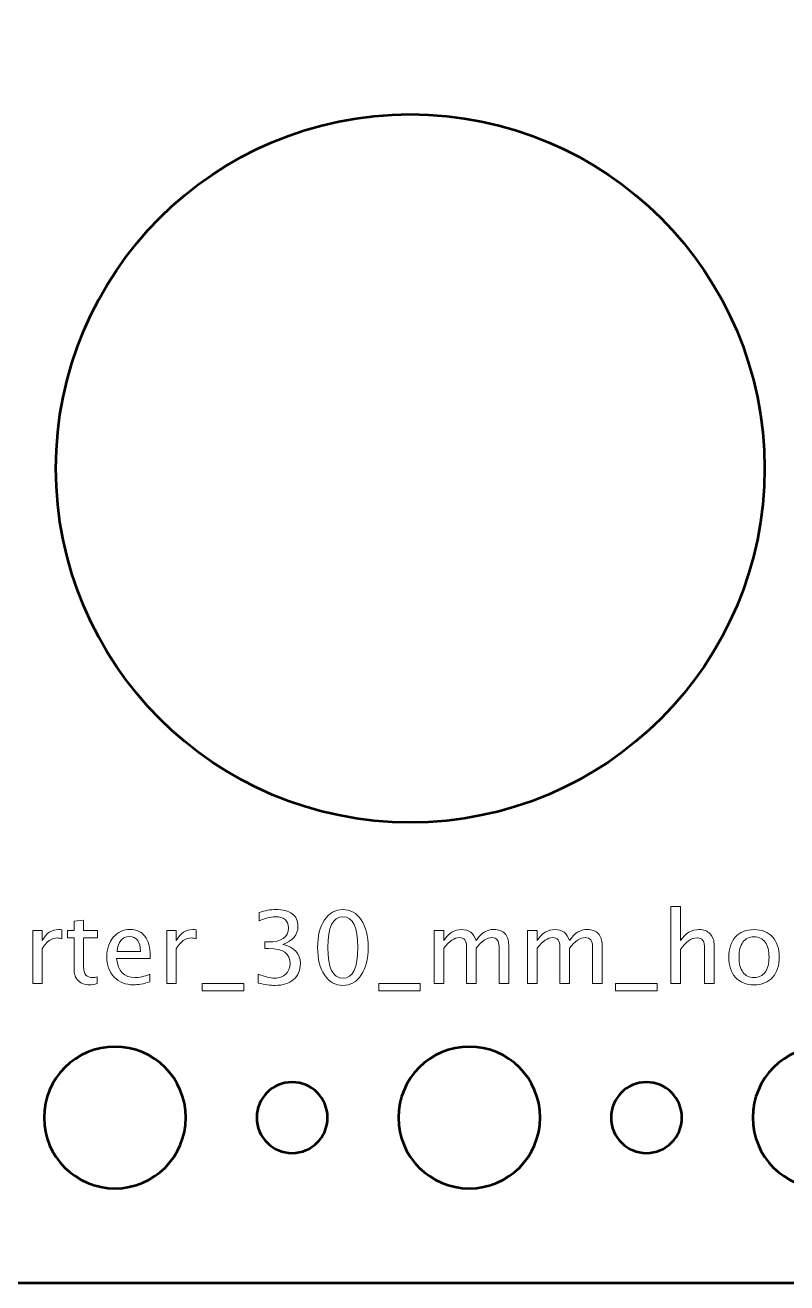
# Model space of a CAD drawing. Header units: centimetres. Extents: x -31.4 to 31.4, y -20.9 to 20.9.
# Drawn here: x 22.87 to 26.09, y -20.95 to -15.62 of the extents above; entities that cross this region are included whole.
import ezdxf

# ---------------------------------------------------------------- set-up
doc = ezdxf.new("R2010")
doc.units = ezdxf.units.CM
doc.header["$MEASUREMENT"] = 0
doc.layers.add('Layer 1', color=7, linetype='Continuous')

msp = doc.modelspace()

# ---------------------------------------------------------------- linework, layer by layer
at = {"layer": 'Layer 1', "lineweight": 53}
msp.add_ellipse((24.50004, -17.50004), major_axis=(0, 1.50004), ratio=1, dxfattribs=at)
for points, knots in [([(10.55, -20.45), (10.55, -20.45), (10.55, -0.55), (10.55, -0.55), (10.55, -0.55), (10.55, -0.27386), (10.77386, -0.05), (11.05, -0.05), (11.05, -0.05), (11.05, -0.05), (30.95, -0.05), (30.95, -0.05), (30.95, -0.05), (31.22614, -0.05), (31.45, -0.27386), (31.45, -0.55), (31.45, -0.55), (31.45, -0.55), (31.45, -20.45), (31.45, -20.45), (31.45, -20.45), (31.45, -20.72614), (31.22614, -20.95), (30.95, -20.95), (30.95, -20.95), (30.95, -20.95), (11.05, -20.95), (11.05, -20.95), (11.05, -20.95), (10.77386, -20.95), (10.55, -20.72614), (10.55, -20.45)], [0, 0, 0, 0, 0.1111111, 0.1111111, 0.1111111, 0.1111111, 0.2222222, 0.2222222, 0.2222222, 0.2222222, 0.3333333, 0.3333333, 0.3333333, 0.3333333, 0.4444444, 0.4444444, 0.4444444, 0.4444444, 0.5555556, 0.5555556, 0.5555556, 0.5555556, 0.6666667, 0.6666667, 0.6666667, 0.6666667, 0.7777778, 0.7777778, 0.7777778, 0.7777778, 1, 1, 1, 1]), ([(22.95, -20.25), (22.95, -20.08431), (23.08431, -19.95), (23.25, -19.95), (23.25, -19.95), (23.41569, -19.95), (23.55, -20.08431), (23.55, -20.25), (23.55, -20.25), (23.55, -20.41569), (23.41569, -20.55), (23.25, -20.55), (23.25, -20.55), (23.08431, -20.55), (22.95, -20.41569), (22.95, -20.25)], [0, 0, 0, 0, 0.2, 0.2, 0.2, 0.2, 0.4, 0.4, 0.4, 0.4, 0.6, 0.6, 0.6, 0.6, 1, 1, 1, 1]), ([(24.45, -20.25), (24.45, -20.08431), (24.58431, -19.95), (24.75, -19.95), (24.75, -19.95), (24.91569, -19.95), (25.05, -20.08431), (25.05, -20.25), (25.05, -20.25), (25.05, -20.41569), (24.91569, -20.55), (24.75, -20.55), (24.75, -20.55), (24.58431, -20.55), (24.45, -20.41569), (24.45, -20.25)], [0, 0, 0, 0, 0.2, 0.2, 0.2, 0.2, 0.4, 0.4, 0.4, 0.4, 0.6, 0.6, 0.6, 0.6, 1, 1, 1, 1]), ([(25.95, -20.25), (25.95, -20.08431), (26.08431, -19.95), (26.25, -19.95), (26.25, -19.95), (26.41569, -19.95), (26.55, -20.08431), (26.55, -20.25), (26.55, -20.25), (26.55, -20.41569), (26.41569, -20.55), (26.25, -20.55), (26.25, -20.55), (26.08431, -20.55), (25.95, -20.41569), (25.95, -20.25)], [0, 0, 0, 0, 0.2, 0.2, 0.2, 0.2, 0.4, 0.4, 0.4, 0.4, 0.6, 0.6, 0.6, 0.6, 1, 1, 1, 1]), ([(23.85, -20.25), (23.85, -20.16716), (23.91716, -20.1), (24, -20.1), (24, -20.1), (24.08284, -20.1), (24.15, -20.16716), (24.15, -20.25), (24.15, -20.25), (24.15, -20.33284), (24.08284, -20.4), (24, -20.4), (24, -20.4), (23.91716, -20.4), (23.85, -20.33284), (23.85, -20.25)], [0, 0, 0, 0, 0.2, 0.2, 0.2, 0.2, 0.4, 0.4, 0.4, 0.4, 0.6, 0.6, 0.6, 0.6, 1, 1, 1, 1]), ([(25.35, -20.25), (25.35, -20.16716), (25.41716, -20.1), (25.5, -20.1), (25.5, -20.1), (25.58284, -20.1), (25.65, -20.16716), (25.65, -20.25), (25.65, -20.25), (25.65, -20.33284), (25.58284, -20.4), (25.5, -20.4), (25.5, -20.4), (25.41716, -20.4), (25.35, -20.33284), (25.35, -20.25)], [0, 0, 0, 0, 0.2, 0.2, 0.2, 0.2, 0.4, 0.4, 0.4, 0.4, 0.6, 0.6, 0.6, 0.6, 1, 1, 1, 1])]:
    msp.add_open_spline(points, degree=3, knots=knots, dxfattribs=at)
at = {"layer": 'Layer 1', "color": 5, "lineweight": 9}
for points, knots in [([(23.85653, -19.6804), (23.85653, -19.6804), (23.85653, -19.6423), (23.85653, -19.6423), (23.85653, -19.6423), (23.8856, -19.65387), (23.90839, -19.65966), (23.92511, -19.65966), (23.92511, -19.65966), (23.94479, -19.65966), (23.96067, -19.65402), (23.97287, -19.64266), (23.97287, -19.64266), (23.98508, -19.6313), (23.99115, -19.61648), (23.99115, -19.59828), (23.99115, -19.59828), (23.99115, -19.5551), (23.96109, -19.53351), (23.90098, -19.53351), (23.90098, -19.53351), (23.90098, -19.53351), (23.88489, -19.53351), (23.88489, -19.53351), (23.88489, -19.53351), (23.88489, -19.53351), (23.88489, -19.5062), (23.88489, -19.5062), (23.88489, -19.5062), (23.88489, -19.5062), (23.89914, -19.50599), (23.89914, -19.50599), (23.89914, -19.50599), (23.95566, -19.50599), (23.98395, -19.48609), (23.98395, -19.44623), (23.98395, -19.44623), (23.98395, -19.41498), (23.96518, -19.39931), (23.92772, -19.39931), (23.92772, -19.39931), (23.90761, -19.39931), (23.88532, -19.4051), (23.86076, -19.41667), (23.86076, -19.41667), (23.86076, -19.41667), (23.86076, -19.38111), (23.86076, -19.38111), (23.86076, -19.38111), (23.88482, -19.37292), (23.90803, -19.36883), (23.93033, -19.36883), (23.93033, -19.36883), (23.96067, -19.36883), (23.98402, -19.3749), (24.00025, -19.38704), (24.00025, -19.38704), (24.01648, -19.3991), (24.02459, -19.41667), (24.02459, -19.43967), (24.02459, -19.43967), (24.02459, -19.47558), (24.00335, -19.50119), (23.96081, -19.51643), (23.96081, -19.51643), (24.01013, -19.52793), (24.03475, -19.55496), (24.03475, -19.59764), (24.03475, -19.59764), (24.03475, -19.62643), (24.02523, -19.64908), (24.00625, -19.66552), (24.00625, -19.66552), (23.98727, -19.68196), (23.96116, -19.69014), (23.928, -19.69014), (23.928, -19.69014), (23.90909, -19.69014), (23.88532, -19.68689), (23.85653, -19.6804)], [0, 0, 0, 0, 0.047619, 0.047619, 0.047619, 0.047619, 0.0952381, 0.0952381, 0.0952381, 0.0952381, 0.1428571, 0.1428571, 0.1428571, 0.1428571, 0.1904762, 0.1904762, 0.1904762, 0.1904762, 0.2380952, 0.2380952, 0.2380952, 0.2380952, 0.2857143, 0.2857143, 0.2857143, 0.2857143, 0.3333333, 0.3333333, 0.3333333, 0.3333333, 0.3809524, 0.3809524, 0.3809524, 0.3809524, 0.4285714, 0.4285714, 0.4285714, 0.4285714, 0.4761905, 0.4761905, 0.4761905, 0.4761905, 0.5238095, 0.5238095, 0.5238095, 0.5238095, 0.5714286, 0.5714286, 0.5714286, 0.5714286, 0.6190476, 0.6190476, 0.6190476, 0.6190476, 0.6666667, 0.6666667, 0.6666667, 0.6666667, 0.7142857, 0.7142857, 0.7142857, 0.7142857, 0.7619048, 0.7619048, 0.7619048, 0.7619048, 0.8095238, 0.8095238, 0.8095238, 0.8095238, 0.8571429, 0.8571429, 0.8571429, 0.8571429, 0.9047619, 0.9047619, 0.9047619, 0.9047619, 1, 1, 1, 1]), ([(24.21481, -19.69014), (24.18271, -19.69014), (24.15682, -19.67539), (24.1372, -19.64597), (24.1372, -19.64597), (24.11752, -19.61655), (24.10771, -19.57775), (24.10771, -19.52949), (24.10771, -19.52949), (24.10771, -19.48123), (24.11752, -19.44242), (24.1372, -19.413), (24.1372, -19.413), (24.15682, -19.38358), (24.18271, -19.36883), (24.21481, -19.36883), (24.21481, -19.36883), (24.24706, -19.36883), (24.27295, -19.38351), (24.29256, -19.41286), (24.29256, -19.41286), (24.31211, -19.44221), (24.32191, -19.48109), (24.32191, -19.52949), (24.32191, -19.52949), (24.32191, -19.57775), (24.31211, -19.61655), (24.29256, -19.64597), (24.29256, -19.64597), (24.27295, -19.67539), (24.24706, -19.69014), (24.21481, -19.69014)], [0, 0, 0, 0, 0.1111111, 0.1111111, 0.1111111, 0.1111111, 0.2222222, 0.2222222, 0.2222222, 0.2222222, 0.3333333, 0.3333333, 0.3333333, 0.3333333, 0.4444444, 0.4444444, 0.4444444, 0.4444444, 0.5555556, 0.5555556, 0.5555556, 0.5555556, 0.6666667, 0.6666667, 0.6666667, 0.6666667, 0.7777778, 0.7777778, 0.7777778, 0.7777778, 1, 1, 1, 1]), ([(25.60321, -19.68252), (25.60321, -19.68252), (25.60321, -19.35613), (25.60321, -19.35613), (25.60321, -19.35613), (25.60321, -19.35613), (25.64385, -19.35613), (25.64385, -19.35613), (25.64385, -19.35613), (25.64385, -19.35613), (25.64385, -19.50056), (25.64385, -19.50056), (25.64385, -19.50056), (25.66537, -19.46916), (25.69176, -19.4535), (25.72294, -19.4535), (25.72294, -19.4535), (25.74256, -19.4535), (25.75815, -19.45964), (25.76965, -19.47198), (25.76965, -19.47198), (25.78115, -19.48426), (25.78693, -19.50084), (25.78693, -19.52158), (25.78693, -19.52158), (25.78693, -19.52158), (25.78693, -19.68252), (25.78693, -19.68252), (25.78693, -19.68252), (25.78693, -19.68252), (25.7463, -19.68252), (25.7463, -19.68252), (25.7463, -19.68252), (25.7463, -19.68252), (25.7463, -19.53485), (25.7463, -19.53485), (25.7463, -19.53485), (25.7463, -19.5182), (25.74383, -19.50634), (25.73896, -19.49929), (25.73896, -19.49929), (25.73402, -19.49216), (25.7259, -19.48863), (25.71455, -19.48863), (25.71455, -19.48863), (25.68957, -19.48863), (25.666, -19.50493), (25.64385, -19.53753), (25.64385, -19.53753), (25.64385, -19.53753), (25.64385, -19.68252), (25.64385, -19.68252), (25.64385, -19.68252), (25.64385, -19.68252), (25.60321, -19.68252), (25.60321, -19.68252)], [0, 0, 0, 0, 0.0666667, 0.0666667, 0.0666667, 0.0666667, 0.1333333, 0.1333333, 0.1333333, 0.1333333, 0.2, 0.2, 0.2, 0.2, 0.2666667, 0.2666667, 0.2666667, 0.2666667, 0.3333333, 0.3333333, 0.3333333, 0.3333333, 0.4, 0.4, 0.4, 0.4, 0.4666667, 0.4666667, 0.4666667, 0.4666667, 0.5333333, 0.5333333, 0.5333333, 0.5333333, 0.6, 0.6, 0.6, 0.6, 0.6666667, 0.6666667, 0.6666667, 0.6666667, 0.7333333, 0.7333333, 0.7333333, 0.7333333, 0.8, 0.8, 0.8, 0.8, 0.8666667, 0.8666667, 0.8666667, 0.8666667, 1, 1, 1, 1]), ([(23.17524, -19.68245), (23.16268, -19.68591), (23.15174, -19.6876), (23.1425, -19.6876), (23.1425, -19.6876), (23.12176, -19.6876), (23.1056, -19.68167), (23.09403, -19.66982), (23.09403, -19.66982), (23.08239, -19.65797), (23.0766, -19.64153), (23.0766, -19.62043), (23.0766, -19.62043), (23.0766, -19.62043), (23.0766, -19.48863), (23.0766, -19.48863), (23.0766, -19.48863), (23.0766, -19.48863), (23.04852, -19.48863), (23.04852, -19.48863), (23.04852, -19.48863), (23.04852, -19.48863), (23.04852, -19.45816), (23.04852, -19.45816), (23.04852, -19.45816), (23.04852, -19.45816), (23.0766, -19.45816), (23.0766, -19.45816), (23.0766, -19.45816), (23.0766, -19.45816), (23.0766, -19.41759), (23.0766, -19.41759), (23.0766, -19.41759), (23.0766, -19.41759), (23.11724, -19.41371), (23.11724, -19.41371), (23.11724, -19.41371), (23.11724, -19.41371), (23.11724, -19.45816), (23.11724, -19.45816), (23.11724, -19.45816), (23.11724, -19.45816), (23.17609, -19.45816), (23.17609, -19.45816), (23.17609, -19.45816), (23.17609, -19.45816), (23.17609, -19.48863), (23.17609, -19.48863), (23.17609, -19.48863), (23.17609, -19.48863), (23.11724, -19.48863), (23.11724, -19.48863), (23.11724, -19.48863), (23.11724, -19.48863), (23.11724, -19.61309), (23.11724, -19.61309), (23.11724, -19.61309), (23.11724, -19.64244), (23.13001, -19.65712), (23.15548, -19.65712), (23.15548, -19.65712), (23.16092, -19.65712), (23.16748, -19.6562), (23.17524, -19.65444), (23.17524, -19.65444), (23.17524, -19.65444), (23.17524, -19.68245), (23.17524, -19.68245)], [0, 0, 0, 0, 0.0555556, 0.0555556, 0.0555556, 0.0555556, 0.1111111, 0.1111111, 0.1111111, 0.1111111, 0.1666667, 0.1666667, 0.1666667, 0.1666667, 0.2222222, 0.2222222, 0.2222222, 0.2222222, 0.2777778, 0.2777778, 0.2777778, 0.2777778, 0.3333333, 0.3333333, 0.3333333, 0.3333333, 0.3888889, 0.3888889, 0.3888889, 0.3888889, 0.4444444, 0.4444444, 0.4444444, 0.4444444, 0.5, 0.5, 0.5, 0.5, 0.5555556, 0.5555556, 0.5555556, 0.5555556, 0.6111111, 0.6111111, 0.6111111, 0.6111111, 0.6666667, 0.6666667, 0.6666667, 0.6666667, 0.7222222, 0.7222222, 0.7222222, 0.7222222, 0.7777778, 0.7777778, 0.7777778, 0.7777778, 0.8333333, 0.8333333, 0.8333333, 0.8333333, 0.8888889, 0.8888889, 0.8888889, 0.8888889, 1, 1, 1, 1]), ([(24.21474, -19.65966), (24.25715, -19.65966), (24.27831, -19.61627), (24.27831, -19.52949), (24.27831, -19.52949), (24.27831, -19.4427), (24.25715, -19.39931), (24.21474, -19.39931), (24.21474, -19.39931), (24.17248, -19.39931), (24.15131, -19.4427), (24.15131, -19.52949), (24.15131, -19.52949), (24.15131, -19.61627), (24.17248, -19.65966), (24.21474, -19.65966)], [0, 0, 0, 0, 0.2, 0.2, 0.2, 0.2, 0.4, 0.4, 0.4, 0.4, 0.6, 0.6, 0.6, 0.6, 1, 1, 1, 1]), ([(22.9017, -19.68252), (22.9017, -19.68252), (22.9017, -19.45816), (22.9017, -19.45816), (22.9017, -19.45816), (22.9017, -19.45816), (22.94234, -19.45816), (22.94234, -19.45816), (22.94234, -19.45816), (22.94234, -19.45816), (22.94234, -19.50056), (22.94234, -19.50056), (22.94234, -19.50056), (22.9585, -19.46916), (22.98192, -19.4535), (23.01268, -19.4535), (23.01268, -19.4535), (23.01685, -19.4535), (23.02122, -19.45385), (23.02574, -19.45456), (23.02574, -19.45456), (23.02574, -19.45456), (23.02574, -19.49259), (23.02574, -19.49259), (23.02574, -19.49259), (23.01868, -19.49026), (23.01247, -19.48906), (23.00711, -19.48906), (23.00711, -19.48906), (22.98129, -19.48906), (22.9597, -19.5043), (22.94234, -19.53485), (22.94234, -19.53485), (22.94234, -19.53485), (22.94234, -19.68252), (22.94234, -19.68252), (22.94234, -19.68252), (22.94234, -19.68252), (22.9017, -19.68252), (22.9017, -19.68252)], [0, 0, 0, 0, 0.0909091, 0.0909091, 0.0909091, 0.0909091, 0.1818182, 0.1818182, 0.1818182, 0.1818182, 0.2727273, 0.2727273, 0.2727273, 0.2727273, 0.3636364, 0.3636364, 0.3636364, 0.3636364, 0.4545455, 0.4545455, 0.4545455, 0.4545455, 0.5454545, 0.5454545, 0.5454545, 0.5454545, 0.6363636, 0.6363636, 0.6363636, 0.6363636, 0.7272727, 0.7272727, 0.7272727, 0.7272727, 0.8181818, 0.8181818, 0.8181818, 0.8181818, 1, 1, 1, 1]), ([(23.39792, -19.67532), (23.37061, -19.68351), (23.34726, -19.6876), (23.32778, -19.6876), (23.32778, -19.6876), (23.29455, -19.6876), (23.26753, -19.67659), (23.24672, -19.65465), (23.24672, -19.65465), (23.2259, -19.63271), (23.21546, -19.60427), (23.21546, -19.56928), (23.21546, -19.56928), (23.21546, -19.53534), (23.22463, -19.50747), (23.24305, -19.48567), (23.24305, -19.48567), (23.26146, -19.46394), (23.28503, -19.45308), (23.31374, -19.45308), (23.31374, -19.45308), (23.34091, -19.45308), (23.36193, -19.46274), (23.37675, -19.48207), (23.37675, -19.48207), (23.39157, -19.50141), (23.39897, -19.52878), (23.39897, -19.56427), (23.39897, -19.56427), (23.39897, -19.56427), (23.39876, -19.57669), (23.39876, -19.57669), (23.39876, -19.57669), (23.39876, -19.57669), (23.25695, -19.57669), (23.25695, -19.57669), (23.25695, -19.57669), (23.26287, -19.63031), (23.28905, -19.65712), (23.3354, -19.65712), (23.3354, -19.65712), (23.35241, -19.65712), (23.37322, -19.65232), (23.39792, -19.64273), (23.39792, -19.64273), (23.39792, -19.64273), (23.39792, -19.67532), (23.39792, -19.67532)], [0, 0, 0, 0, 0.0769231, 0.0769231, 0.0769231, 0.0769231, 0.1538462, 0.1538462, 0.1538462, 0.1538462, 0.2307692, 0.2307692, 0.2307692, 0.2307692, 0.3076923, 0.3076923, 0.3076923, 0.3076923, 0.3846154, 0.3846154, 0.3846154, 0.3846154, 0.4615385, 0.4615385, 0.4615385, 0.4615385, 0.5384615, 0.5384615, 0.5384615, 0.5384615, 0.6153846, 0.6153846, 0.6153846, 0.6153846, 0.6923077, 0.6923077, 0.6923077, 0.6923077, 0.7692308, 0.7692308, 0.7692308, 0.7692308, 0.8461538, 0.8461538, 0.8461538, 0.8461538, 1, 1, 1, 1]), ([(23.25906, -19.54621), (23.25906, -19.54621), (23.35812, -19.54621), (23.35812, -19.54621), (23.35812, -19.54621), (23.35812, -19.50444), (23.34253, -19.48355), (23.31141, -19.48355), (23.31141, -19.48355), (23.28009, -19.48355), (23.26266, -19.50444), (23.25906, -19.54621)], [0, 0, 0, 0, 0.25, 0.25, 0.25, 0.25, 0.5, 0.5, 0.5, 0.5, 1, 1, 1, 1]), ([(23.46911, -19.68252), (23.46911, -19.68252), (23.46911, -19.45816), (23.46911, -19.45816), (23.46911, -19.45816), (23.46911, -19.45816), (23.50975, -19.45816), (23.50975, -19.45816), (23.50975, -19.45816), (23.50975, -19.45816), (23.50975, -19.50056), (23.50975, -19.50056), (23.50975, -19.50056), (23.52591, -19.46916), (23.54933, -19.4535), (23.58009, -19.4535), (23.58009, -19.4535), (23.58426, -19.4535), (23.58863, -19.45385), (23.59315, -19.45456), (23.59315, -19.45456), (23.59315, -19.45456), (23.59315, -19.49259), (23.59315, -19.49259), (23.59315, -19.49259), (23.58609, -19.49026), (23.57988, -19.48906), (23.57452, -19.48906), (23.57452, -19.48906), (23.5487, -19.48906), (23.52711, -19.5043), (23.50975, -19.53485), (23.50975, -19.53485), (23.50975, -19.53485), (23.50975, -19.68252), (23.50975, -19.68252), (23.50975, -19.68252), (23.50975, -19.68252), (23.46911, -19.68252), (23.46911, -19.68252)], [0, 0, 0, 0, 0.0909091, 0.0909091, 0.0909091, 0.0909091, 0.1818182, 0.1818182, 0.1818182, 0.1818182, 0.2727273, 0.2727273, 0.2727273, 0.2727273, 0.3636364, 0.3636364, 0.3636364, 0.3636364, 0.4545455, 0.4545455, 0.4545455, 0.4545455, 0.5454545, 0.5454545, 0.5454545, 0.5454545, 0.6363636, 0.6363636, 0.6363636, 0.6363636, 0.7272727, 0.7272727, 0.7272727, 0.7272727, 0.8181818, 0.8181818, 0.8181818, 0.8181818, 1, 1, 1, 1]), ([(24.60104, -19.68252), (24.60104, -19.68252), (24.60104, -19.45816), (24.60104, -19.45816), (24.60104, -19.45816), (24.60104, -19.45816), (24.64168, -19.45816), (24.64168, -19.45816), (24.64168, -19.45816), (24.64168, -19.45816), (24.64168, -19.50056), (24.64168, -19.50056), (24.64168, -19.50056), (24.66151, -19.46916), (24.68691, -19.4535), (24.71802, -19.4535), (24.71802, -19.4535), (24.74801, -19.4535), (24.7684, -19.46916), (24.77926, -19.50056), (24.77926, -19.50056), (24.79852, -19.46888), (24.82364, -19.45308), (24.85447, -19.45308), (24.85447, -19.45308), (24.87416, -19.45308), (24.88947, -19.45886), (24.9004, -19.4705), (24.9004, -19.4705), (24.91134, -19.48214), (24.91684, -19.49844), (24.91684, -19.5194), (24.91684, -19.5194), (24.91684, -19.5194), (24.91684, -19.68252), (24.91684, -19.68252), (24.91684, -19.68252), (24.91684, -19.68252), (24.8762, -19.68252), (24.8762, -19.68252), (24.8762, -19.68252), (24.8762, -19.68252), (24.8762, -19.5261), (24.8762, -19.5261), (24.8762, -19.5261), (24.8762, -19.50056), (24.86604, -19.48779), (24.84572, -19.48779), (24.84572, -19.48779), (24.82463, -19.48779), (24.80247, -19.50268), (24.77926, -19.53252), (24.77926, -19.53252), (24.77926, -19.53252), (24.77926, -19.68252), (24.77926, -19.68252), (24.77926, -19.68252), (24.77926, -19.68252), (24.73862, -19.68252), (24.73862, -19.68252), (24.73862, -19.68252), (24.73862, -19.68252), (24.73862, -19.52596), (24.73862, -19.52596), (24.73862, -19.52596), (24.73862, -19.50021), (24.72832, -19.48736), (24.70765, -19.48736), (24.70765, -19.48736), (24.68712, -19.48736), (24.6651, -19.50232), (24.64168, -19.53231), (24.64168, -19.53231), (24.64168, -19.53231), (24.64168, -19.68252), (24.64168, -19.68252), (24.64168, -19.68252), (24.64168, -19.68252), (24.60104, -19.68252), (24.60104, -19.68252)], [0, 0, 0, 0, 0.047619, 0.047619, 0.047619, 0.047619, 0.0952381, 0.0952381, 0.0952381, 0.0952381, 0.1428571, 0.1428571, 0.1428571, 0.1428571, 0.1904762, 0.1904762, 0.1904762, 0.1904762, 0.2380952, 0.2380952, 0.2380952, 0.2380952, 0.2857143, 0.2857143, 0.2857143, 0.2857143, 0.3333333, 0.3333333, 0.3333333, 0.3333333, 0.3809524, 0.3809524, 0.3809524, 0.3809524, 0.4285714, 0.4285714, 0.4285714, 0.4285714, 0.4761905, 0.4761905, 0.4761905, 0.4761905, 0.5238095, 0.5238095, 0.5238095, 0.5238095, 0.5714286, 0.5714286, 0.5714286, 0.5714286, 0.6190476, 0.6190476, 0.6190476, 0.6190476, 0.6666667, 0.6666667, 0.6666667, 0.6666667, 0.7142857, 0.7142857, 0.7142857, 0.7142857, 0.7619048, 0.7619048, 0.7619048, 0.7619048, 0.8095238, 0.8095238, 0.8095238, 0.8095238, 0.8571429, 0.8571429, 0.8571429, 0.8571429, 0.9047619, 0.9047619, 0.9047619, 0.9047619, 1, 1, 1, 1]), ([(24.99629, -19.68252), (24.99629, -19.68252), (24.99629, -19.45816), (24.99629, -19.45816), (24.99629, -19.45816), (24.99629, -19.45816), (25.03693, -19.45816), (25.03693, -19.45816), (25.03693, -19.45816), (25.03693, -19.45816), (25.03693, -19.50056), (25.03693, -19.50056), (25.03693, -19.50056), (25.05676, -19.46916), (25.08216, -19.4535), (25.11327, -19.4535), (25.11327, -19.4535), (25.14326, -19.4535), (25.16365, -19.46916), (25.17451, -19.50056), (25.17451, -19.50056), (25.19377, -19.46888), (25.21889, -19.45308), (25.24972, -19.45308), (25.24972, -19.45308), (25.26941, -19.45308), (25.28472, -19.45886), (25.29565, -19.4705), (25.29565, -19.4705), (25.30659, -19.48214), (25.31209, -19.49844), (25.31209, -19.5194), (25.31209, -19.5194), (25.31209, -19.5194), (25.31209, -19.68252), (25.31209, -19.68252), (25.31209, -19.68252), (25.31209, -19.68252), (25.27145, -19.68252), (25.27145, -19.68252), (25.27145, -19.68252), (25.27145, -19.68252), (25.27145, -19.5261), (25.27145, -19.5261), (25.27145, -19.5261), (25.27145, -19.50056), (25.26129, -19.48779), (25.24097, -19.48779), (25.24097, -19.48779), (25.21988, -19.48779), (25.19772, -19.50268), (25.17451, -19.53252), (25.17451, -19.53252), (25.17451, -19.53252), (25.17451, -19.68252), (25.17451, -19.68252), (25.17451, -19.68252), (25.17451, -19.68252), (25.13387, -19.68252), (25.13387, -19.68252), (25.13387, -19.68252), (25.13387, -19.68252), (25.13387, -19.52596), (25.13387, -19.52596), (25.13387, -19.52596), (25.13387, -19.50021), (25.12357, -19.48736), (25.1029, -19.48736), (25.1029, -19.48736), (25.08237, -19.48736), (25.06035, -19.50232), (25.03693, -19.53231), (25.03693, -19.53231), (25.03693, -19.53231), (25.03693, -19.68252), (25.03693, -19.68252), (25.03693, -19.68252), (25.03693, -19.68252), (24.99629, -19.68252), (24.99629, -19.68252)], [0, 0, 0, 0, 0.047619, 0.047619, 0.047619, 0.047619, 0.0952381, 0.0952381, 0.0952381, 0.0952381, 0.1428571, 0.1428571, 0.1428571, 0.1428571, 0.1904762, 0.1904762, 0.1904762, 0.1904762, 0.2380952, 0.2380952, 0.2380952, 0.2380952, 0.2857143, 0.2857143, 0.2857143, 0.2857143, 0.3333333, 0.3333333, 0.3333333, 0.3333333, 0.3809524, 0.3809524, 0.3809524, 0.3809524, 0.4285714, 0.4285714, 0.4285714, 0.4285714, 0.4761905, 0.4761905, 0.4761905, 0.4761905, 0.5238095, 0.5238095, 0.5238095, 0.5238095, 0.5714286, 0.5714286, 0.5714286, 0.5714286, 0.6190476, 0.6190476, 0.6190476, 0.6190476, 0.6666667, 0.6666667, 0.6666667, 0.6666667, 0.7142857, 0.7142857, 0.7142857, 0.7142857, 0.7619048, 0.7619048, 0.7619048, 0.7619048, 0.8095238, 0.8095238, 0.8095238, 0.8095238, 0.8571429, 0.8571429, 0.8571429, 0.8571429, 0.9047619, 0.9047619, 0.9047619, 0.9047619, 1, 1, 1, 1]), ([(25.95528, -19.6876), (25.92233, -19.6876), (25.89623, -19.67709), (25.87704, -19.65606), (25.87704, -19.65606), (25.85778, -19.63504), (25.84818, -19.60646), (25.84818, -19.57041), (25.84818, -19.57041), (25.84818, -19.53443), (25.85778, -19.50592), (25.87704, -19.48497), (25.87704, -19.48497), (25.89623, -19.46401), (25.92233, -19.4535), (25.95528, -19.4535), (25.95528, -19.4535), (25.98823, -19.4535), (26.01434, -19.46401), (26.03353, -19.48497), (26.03353, -19.48497), (26.05279, -19.50592), (26.06238, -19.53443), (26.06238, -19.57041), (26.06238, -19.57041), (26.06238, -19.60646), (26.05279, -19.63504), (26.03353, -19.65606), (26.03353, -19.65606), (26.01434, -19.67709), (25.98823, -19.6876), (25.95528, -19.6876)], [0, 0, 0, 0, 0.1111111, 0.1111111, 0.1111111, 0.1111111, 0.2222222, 0.2222222, 0.2222222, 0.2222222, 0.3333333, 0.3333333, 0.3333333, 0.3333333, 0.4444444, 0.4444444, 0.4444444, 0.4444444, 0.5555556, 0.5555556, 0.5555556, 0.5555556, 0.6666667, 0.6666667, 0.6666667, 0.6666667, 0.7777778, 0.7777778, 0.7777778, 0.7777778, 1, 1, 1, 1]), ([(25.95521, -19.65712), (25.97532, -19.65712), (25.99098, -19.64957), (26.00213, -19.6344), (26.00213, -19.6344), (26.01321, -19.6193), (26.01878, -19.59792), (26.01878, -19.57041), (26.01878, -19.57041), (26.01878, -19.54296), (26.01321, -19.52165), (26.00213, -19.50656), (26.00213, -19.50656), (25.99098, -19.49153), (25.97532, -19.48398), (25.95521, -19.48398), (25.95521, -19.48398), (25.93503, -19.48398), (25.91937, -19.49153), (25.90836, -19.50656), (25.90836, -19.50656), (25.89729, -19.52165), (25.89178, -19.54296), (25.89178, -19.57041), (25.89178, -19.57041), (25.89178, -19.59792), (25.89729, -19.6193), (25.90836, -19.6344), (25.90836, -19.6344), (25.91937, -19.64957), (25.93503, -19.65712), (25.95521, -19.65712)], [0, 0, 0, 0, 0.1111111, 0.1111111, 0.1111111, 0.1111111, 0.2222222, 0.2222222, 0.2222222, 0.2222222, 0.3333333, 0.3333333, 0.3333333, 0.3333333, 0.4444444, 0.4444444, 0.4444444, 0.4444444, 0.5555556, 0.5555556, 0.5555556, 0.5555556, 0.6666667, 0.6666667, 0.6666667, 0.6666667, 0.7777778, 0.7777778, 0.7777778, 0.7777778, 1, 1, 1, 1]), ([(23.61946, -19.713), (23.61946, -19.713), (23.61946, -19.68252), (23.61946, -19.68252), (23.61946, -19.68252), (23.61946, -19.68252), (23.79557, -19.68252), (23.79557, -19.68252), (23.79557, -19.68252), (23.79557, -19.68252), (23.79557, -19.713), (23.79557, -19.713), (23.79557, -19.713), (23.79557, -19.713), (23.61946, -19.713), (23.61946, -19.713)], [0, 0, 0, 0, 0.2, 0.2, 0.2, 0.2, 0.4, 0.4, 0.4, 0.4, 0.6, 0.6, 0.6, 0.6, 1, 1, 1, 1]), ([(24.36651, -19.713), (24.36651, -19.713), (24.36651, -19.68252), (24.36651, -19.68252), (24.36651, -19.68252), (24.36651, -19.68252), (24.54262, -19.68252), (24.54262, -19.68252), (24.54262, -19.68252), (24.54262, -19.68252), (24.54262, -19.713), (24.54262, -19.713), (24.54262, -19.713), (24.54262, -19.713), (24.36651, -19.713), (24.36651, -19.713)], [0, 0, 0, 0, 0.2, 0.2, 0.2, 0.2, 0.4, 0.4, 0.4, 0.4, 0.6, 0.6, 0.6, 0.6, 1, 1, 1, 1]), ([(25.36868, -19.713), (25.36868, -19.713), (25.36868, -19.68252), (25.36868, -19.68252), (25.36868, -19.68252), (25.36868, -19.68252), (25.54479, -19.68252), (25.54479, -19.68252), (25.54479, -19.68252), (25.54479, -19.68252), (25.54479, -19.713), (25.54479, -19.713), (25.54479, -19.713), (25.54479, -19.713), (25.36868, -19.713), (25.36868, -19.713)], [0, 0, 0, 0, 0.2, 0.2, 0.2, 0.2, 0.4, 0.4, 0.4, 0.4, 0.6, 0.6, 0.6, 0.6, 1, 1, 1, 1])]:
    msp.add_open_spline(points, degree=3, knots=knots, dxfattribs=at)

doc.saveas('drawing.dxf')
